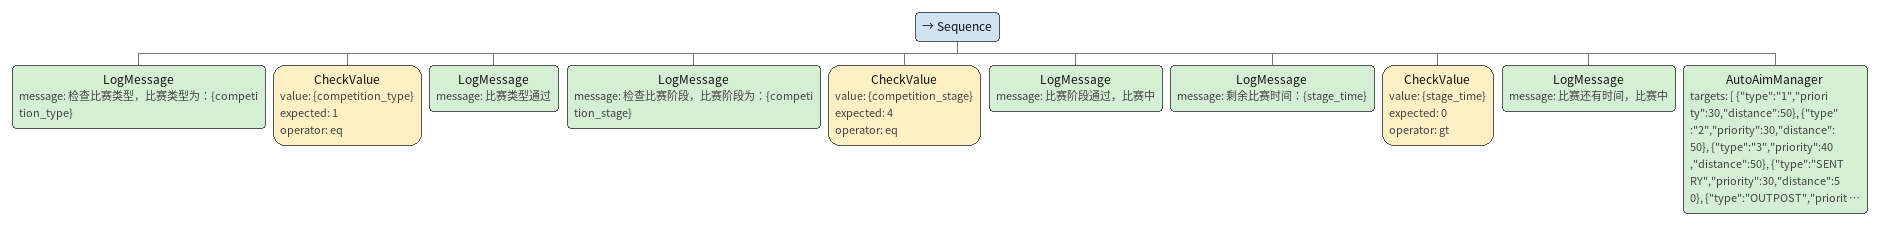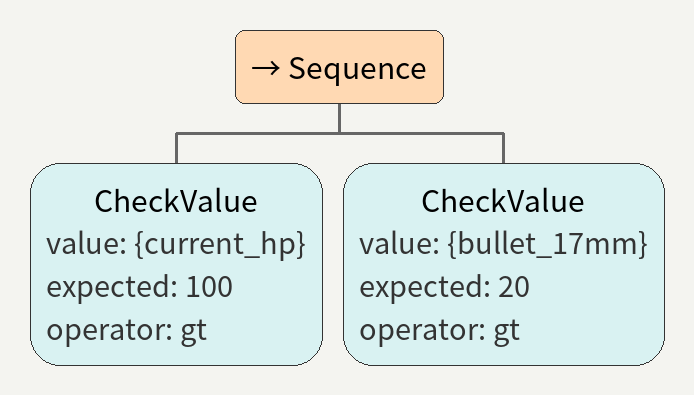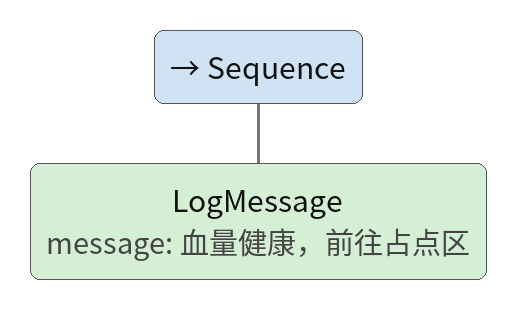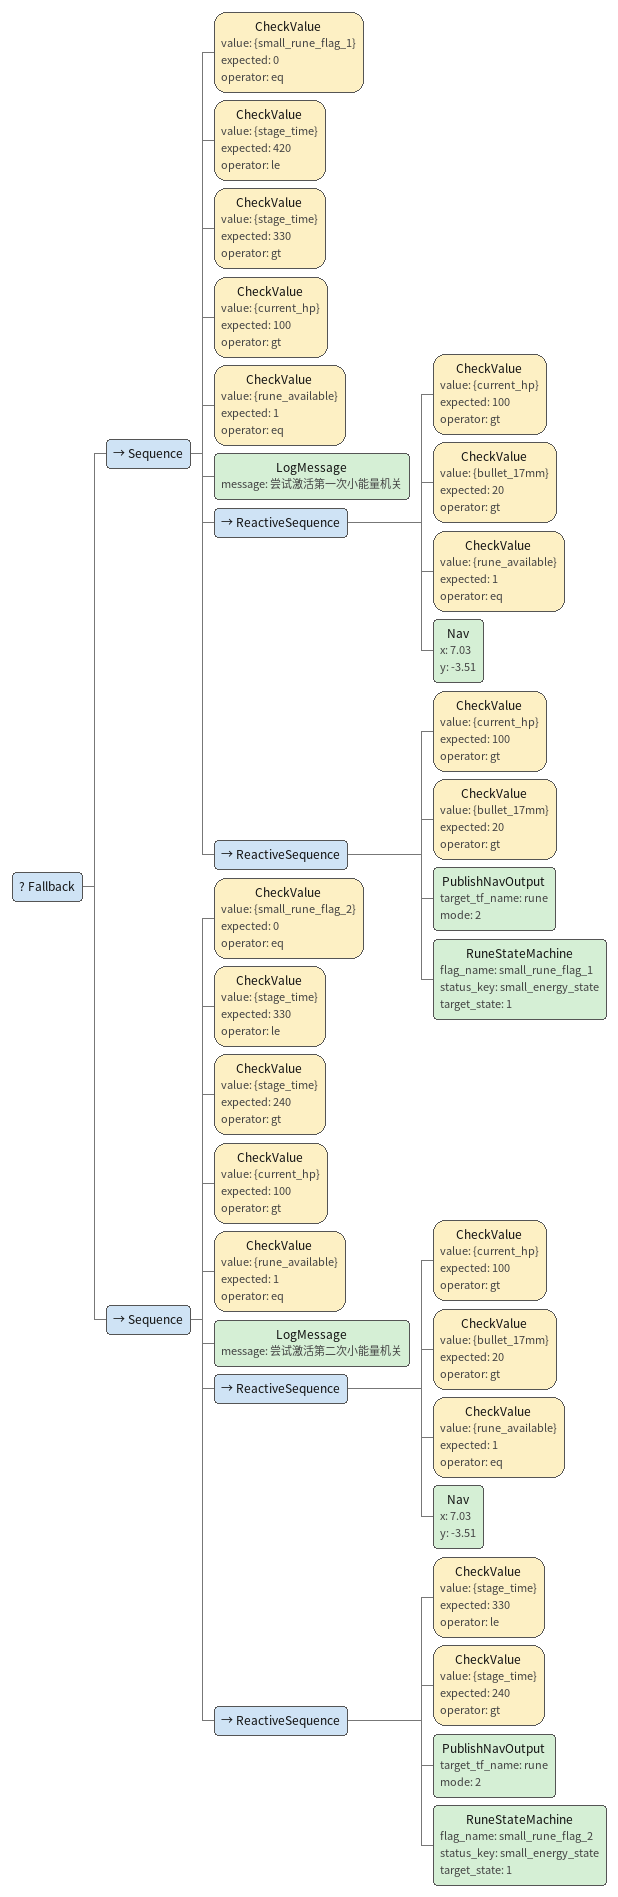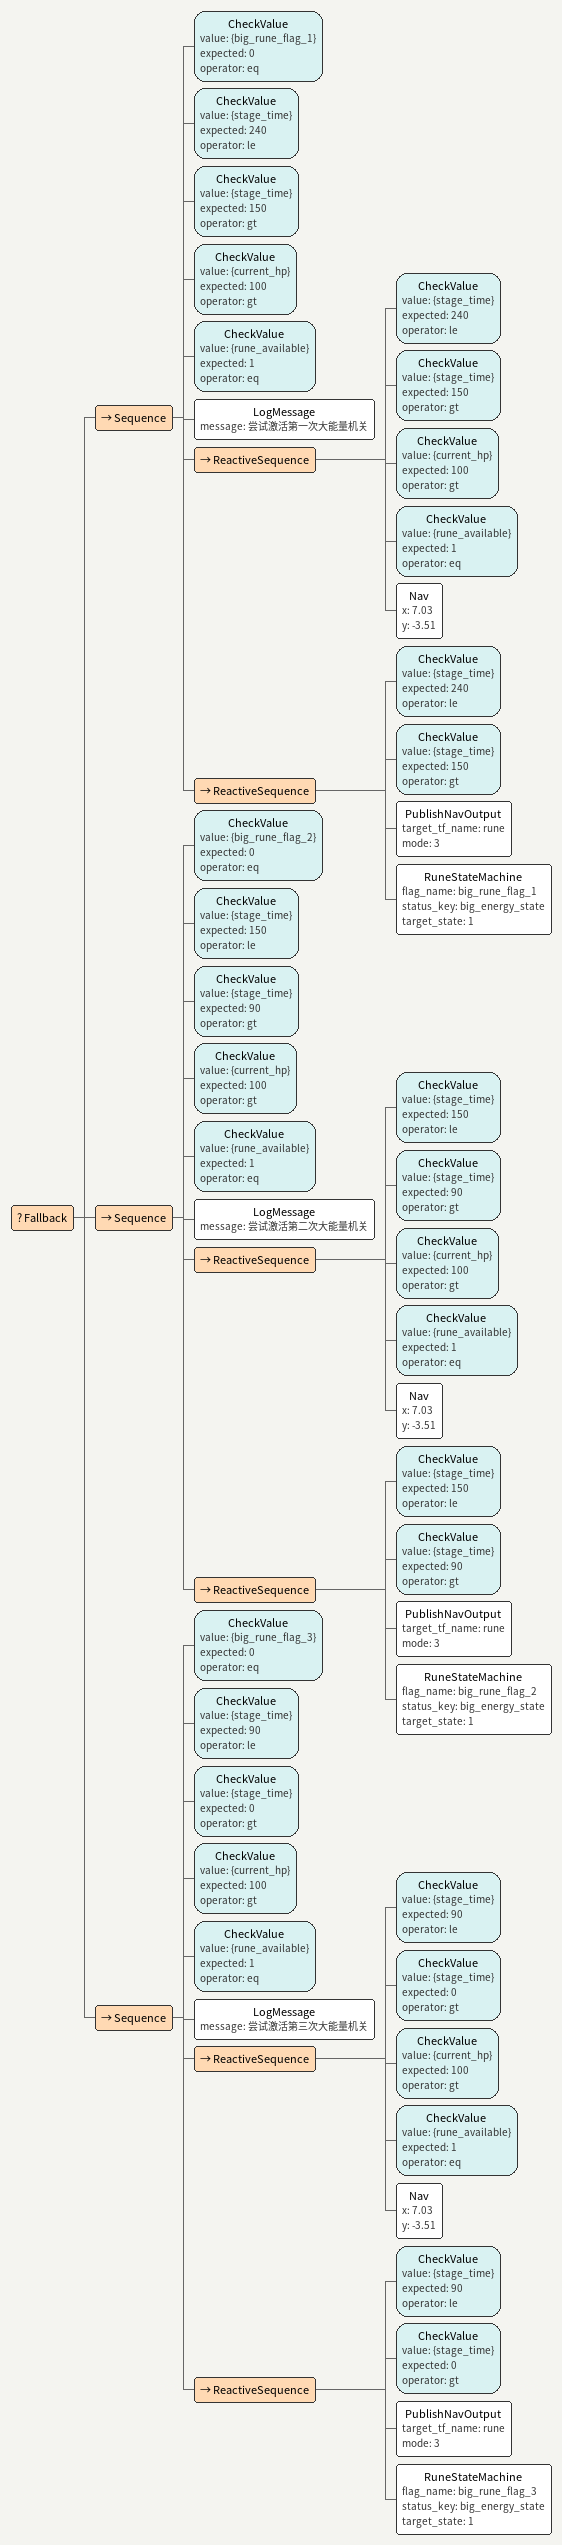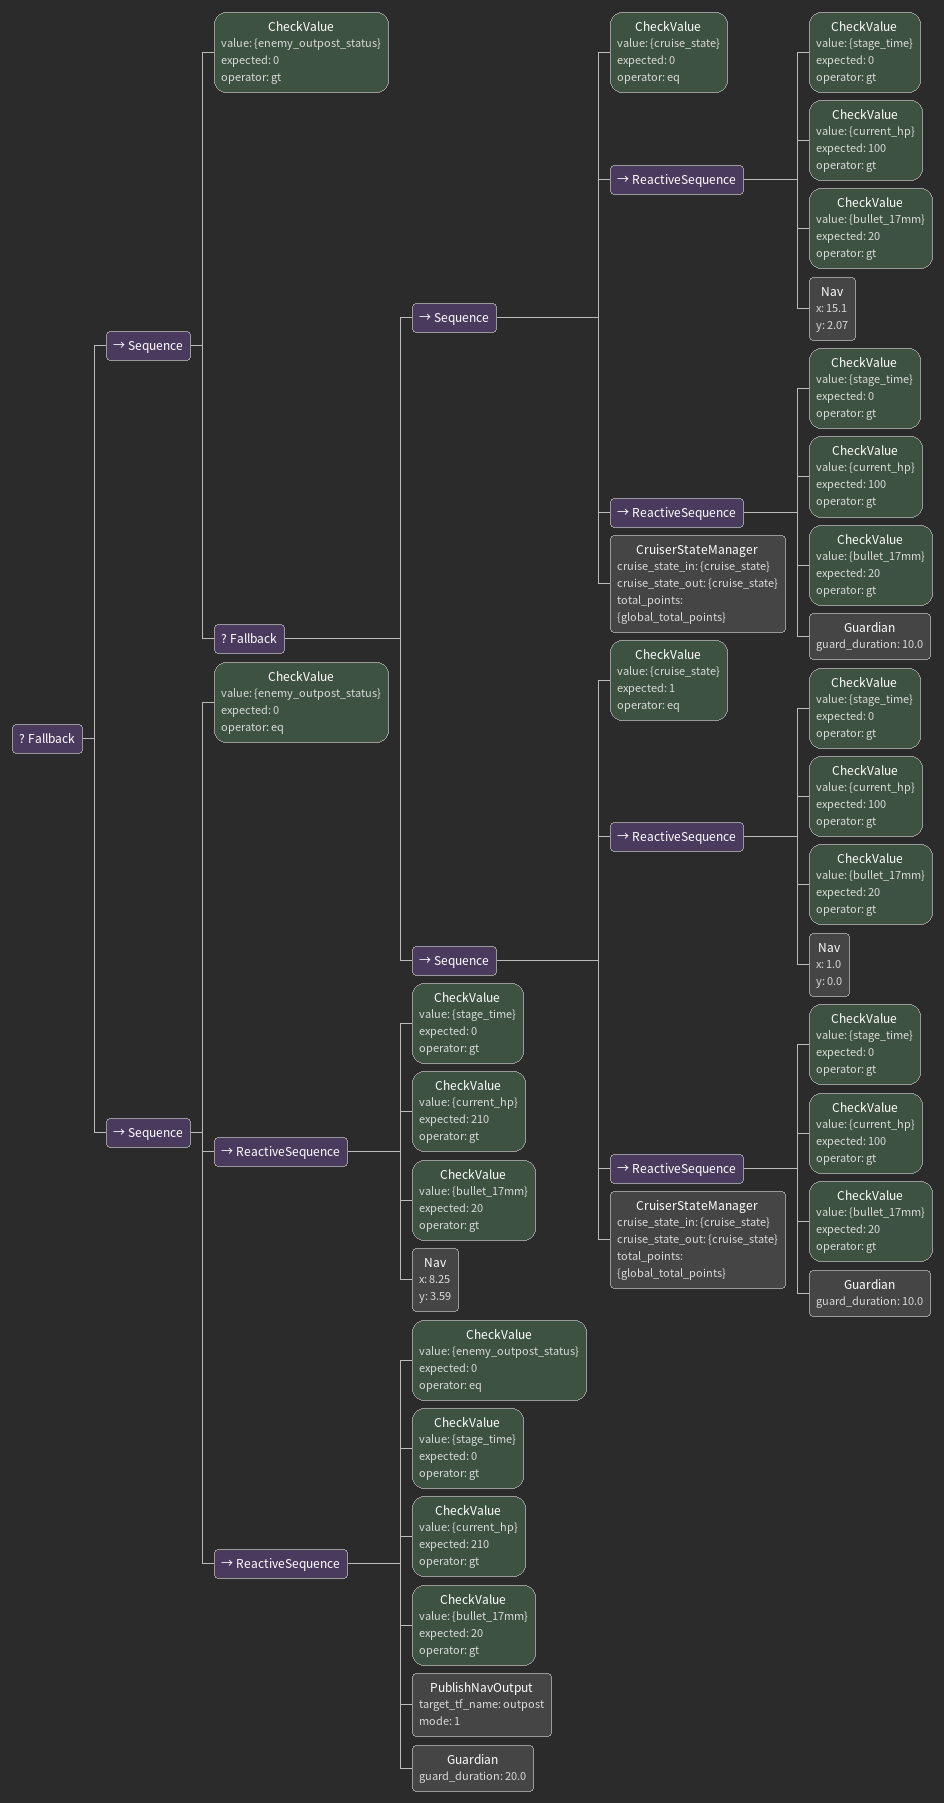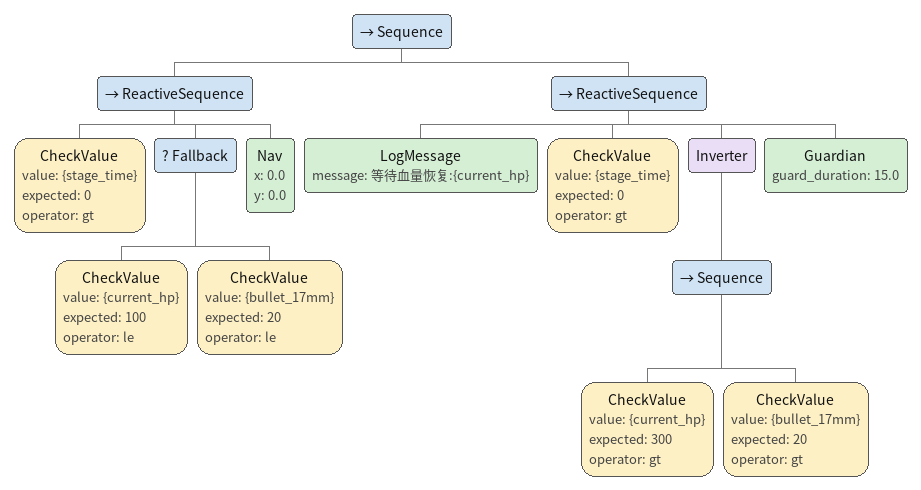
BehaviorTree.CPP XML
<Sequence>
  <!-- 比赛类型检查 -->
  <LogMessage message="检查比赛类型，比赛类型为：{competition_type}"/>
  <CheckValue value="{competition_type}" expected="1" operator="eq"/>
  <LogMessage message="比赛类型通过"/>

  <!-- 比赛阶段检查 -->
  <LogMessage message="检查比赛阶段，比赛阶段为：{competition_stage}"/>
  <CheckValue value="{competition_stage}" expected="4" operator="eq"/>
  <LogMessage message="比赛阶段通过，比赛中"/>
  <!-- 剩余时间检查 -->
  <LogMessage message="剩余比赛时间：{stage_time}"/>
  <CheckValue value="{stage_time}" expected="0" operator="gt"/>
  <LogMessage message="比赛还有时间，比赛中"/>
  <AutoAimManager targets="[                                       {&quot;type&quot;:&quot;1&quot;,&quot;priority&quot;:30,&quot;distance&quot;:50},                                       {&quot;type&quot;:&quot;2&quot;,&quot;priority&quot;:30,&quot;distance&quot;:50},                                       {&quot;type&quot;:&quot;3&quot;,&quot;priority&quot;:40,&quot;distance&quot;:50},                                       {&quot;type&quot;:&quot;SENTRY&quot;,&quot;priority&quot;:30,&quot;distance&quot;:50},                                       {&quot;type&quot;:&quot;OUTPOST&quot;,&quot;priority&quot;:100,&quot;distance&quot;:50},                                       {&quot;type&quot;:&quot;BASE&quot;,&quot;priority&quot;:1,&quot;distance&quot;:50}]"/>
</Sequence>

<Sequence>
  <CheckValue value="{current_hp}" expected="100" operator="gt"/>
  <CheckValue value="{bullet_17mm}" expected="20" operator="gt"/>
</Sequence>

<Sequence>
  <LogMessage message="血量健康，前往占点区"/>
</Sequence>

<Fallback>
  <Sequence>
    <CheckValue value="{small_rune_flag_1}" expected="0" operator="eq"/>
    <CheckValue value="{stage_time}" expected="420" operator="le"/>
    <CheckValue value="{stage_time}" expected="330" operator="gt"/>
    <CheckValue value="{current_hp}" expected="100" operator="gt"/>
    <CheckValue value="{rune_available}" expected="1" operator="eq"/>
    <LogMessage message="尝试激活第一次小能量机关"/>
    <ReactiveSequence>
      <CheckValue value="{current_hp}" expected="100" operator="gt"/>
      <CheckValue value="{bullet_17mm}" expected="20" operator="gt"/>
      <CheckValue value="{rune_available}" expected="1" operator="eq"/>
      <Nav x="7.03" y="-3.51"/>
    </ReactiveSequence>
    <!-- 导航完成，开启小能量机关 -->
    <ReactiveSequence>
      <!-- PublishNavOutput node mode 2: Small Energy -->
      <CheckValue value="{current_hp}" expected="100" operator="gt"/>
      <CheckValue value="{bullet_17mm}" expected="20" operator="gt"/>
      <PublishNavOutput target_tf_name="rune" mode="2"/>
      <RuneStateMachine flag_name="small_rune_flag_1" status_key="small_energy_state" target_state="1"/>
    </ReactiveSequence>
  </Sequence>

  <Sequence>
    <CheckValue value="{small_rune_flag_2}" expected="0" operator="eq"/>
    <CheckValue value="{stage_time}" expected="330" operator="le"/>
    <CheckValue value="{stage_time}" expected="240" operator="gt"/>
    <CheckValue value="{current_hp}" expected="100" operator="gt"/>
    <CheckValue value="{rune_available}" expected="1" operator="eq"/>
    <LogMessage message="尝试激活第二次小能量机关"/>
    <ReactiveSequence>
      <CheckValue value="{current_hp}" expected="100" operator="gt"/>
      <CheckValue value="{bullet_17mm}" expected="20" operator="gt"/>
      <CheckValue value="{rune_available}" expected="1" operator="eq"/>
      <Nav x="7.03" y="-3.51"/>
    </ReactiveSequence>
    <ReactiveSequence>
      <CheckValue value="{stage_time}" expected="330" operator="le"/>
      <CheckValue value="{stage_time}" expected="240" operator="gt"/>
      <PublishNavOutput target_tf_name="rune" mode="2"/>
      <RuneStateMachine flag_name="small_rune_flag_2" status_key="small_energy_state" target_state="1"/>
    </ReactiveSequence>
  </Sequence>
</Fallback>

<Fallback>
  <Sequence>
    <CheckValue value="{big_rune_flag_1}" expected="0" operator="eq"/>
    <CheckValue value="{stage_time}" expected="240" operator="le"/>
    <CheckValue value="{stage_time}" expected="150" operator="gt"/>
    <CheckValue value="{current_hp}" expected="100" operator="gt"/>
    <CheckValue value="{rune_available}" expected="1" operator="eq"/>
    <LogMessage message="尝试激活第一次大能量机关"/>
    <ReactiveSequence>
      <CheckValue value="{stage_time}" expected="240" operator="le"/>
      <CheckValue value="{stage_time}" expected="150" operator="gt"/>
      <CheckValue value="{current_hp}" expected="100" operator="gt"/>
      <CheckValue value="{rune_available}" expected="1" operator="eq"/>
      <Nav x="7.03" y="-3.51"/>
    </ReactiveSequence>
    <ReactiveSequence>
      <!-- mode 3: Large Energy -->
      <CheckValue value="{stage_time}" expected="240" operator="le"/>
      <CheckValue value="{stage_time}" expected="150" operator="gt"/>
      <PublishNavOutput target_tf_name="rune" mode="3"/>
      <RuneStateMachine flag_name="big_rune_flag_1" status_key="big_energy_state" target_state="1"/>
    </ReactiveSequence>
  </Sequence>

  <Sequence>
    <CheckValue value="{big_rune_flag_2}" expected="0" operator="eq"/>
    <CheckValue value="{stage_time}" expected="150" operator="le"/>
    <CheckValue value="{stage_time}" expected="90" operator="gt"/>
    <CheckValue value="{current_hp}" expected="100" operator="gt"/>
    <CheckValue value="{rune_available}" expected="1" operator="eq"/>
    <LogMessage message="尝试激活第二次大能量机关"/>
    <ReactiveSequence>
      <CheckValue value="{stage_time}" expected="150" operator="le"/>
      <CheckValue value="{stage_time}" expected="90" operator="gt"/>
      <CheckValue value="{current_hp}" expected="100" operator="gt"/>
      <CheckValue value="{rune_available}" expected="1" operator="eq"/>
      <Nav x="7.03" y="-3.51"/>
    </ReactiveSequence>
    <ReactiveSequence>
      <CheckValue value="{stage_time}" expected="150" operator="le"/>
      <CheckValue value="{stage_time}" expected="90" operator="gt"/>
      <PublishNavOutput target_tf_name="rune" mode="3"/>
      <RuneStateMachine flag_name="big_rune_flag_2" status_key="big_energy_state" target_state="1"/>
    </ReactiveSequence>
  </Sequence>

  <Sequence>
    <CheckValue value="{big_rune_flag_3}" expected="0" operator="eq"/>
    <CheckValue value="{stage_time}" expected="90" operator="le"/>
    <CheckValue value="{stage_time}" expected="0" operator="gt"/>
    <CheckValue value="{current_hp}" expected="100" operator="gt"/>
    <CheckValue value="{rune_available}" expected="1" operator="eq"/>
    <LogMessage message="尝试激活第三次大能量机关"/>
    <ReactiveSequence>
      <CheckValue value="{stage_time}" expected="90" operator="le"/>
      <CheckValue value="{stage_time}" expected="0" operator="gt"/>
      <CheckValue value="{current_hp}" expected="100" operator="gt"/>
      <CheckValue value="{rune_available}" expected="1" operator="eq"/>
      <Nav x="7.03" y="-3.51"/>
    </ReactiveSequence>
    <ReactiveSequence>
      <CheckValue value="{stage_time}" expected="90" operator="le"/>
      <CheckValue value="{stage_time}" expected="0" operator="gt"/>
      <PublishNavOutput target_tf_name="rune" mode="3"/>
      <RuneStateMachine flag_name="big_rune_flag_3" status_key="big_energy_state" target_state="1"/>
    </ReactiveSequence>
  </Sequence>
</Fallback>

<Fallback>
  <!-- 血量高且敌方前哨站被击毁 -->
  <Sequence>
    <CheckValue value="{enemy_outpost_status}" expected="0" operator="gt"/>
    <Fallback>                  <!-- 状态机的每一状态检查不通过返回false就进入下一状态 -->
      <!-- 巡航点0: x="0.0" y="3.0" -->
      <Sequence>
        <CheckValue value="{cruise_state}" expected="0" operator="eq"/>
        <ReactiveSequence>
          <CheckValue value="{stage_time}" expected="0" operator="gt"/>
          <CheckValue value="{current_hp}" expected="100" operator="gt"/>
          <CheckValue value="{bullet_17mm}" expected="20" operator="gt"/>
          <Nav x="15.1" y="2.07"/>
        </ReactiveSequence>
        <ReactiveSequence>
          <CheckValue value="{stage_time}" expected="0" operator="gt"/>
          <CheckValue value="{current_hp}" expected="100" operator="gt"/>
          <CheckValue value="{bullet_17mm}" expected="20" operator="gt"/>
          <Guardian guard_duration="10.0"/>
        </ReactiveSequence>
        <CruiserStateManager cruise_state_in="{cruise_state}" cruise_state_out="{cruise_state}" total_points="{global_total_points}"/>
      </Sequence>

      <!-- 巡航点1: x="0.0" y="6.0" -->
      <Sequence>
        <CheckValue value="{cruise_state}" expected="1" operator="eq"/>
        <ReactiveSequence>
          <CheckValue value="{stage_time}" expected="0" operator="gt"/>
          <CheckValue value="{current_hp}" expected="100" operator="gt"/>
          <CheckValue value="{bullet_17mm}" expected="20" operator="gt"/>
          <Nav x="1.0" y="0.0"/>
        </ReactiveSequence>
        <ReactiveSequence>
          <CheckValue value="{stage_time}" expected="0" operator="gt"/>
          <CheckValue value="{current_hp}" expected="100" operator="gt"/>
          <CheckValue value="{bullet_17mm}" expected="20" operator="gt"/>
          <Guardian guard_duration="10.0"/>
        </ReactiveSequence>
        <CruiserStateManager cruise_state_in="{cruise_state}" cruise_state_out="{cruise_state}" total_points="{global_total_points}"/>
      </Sequence>

    </Fallback>
  </Sequence>

  <!-- 血量高且敌方前哨站未被击毁 -->
  <Sequence>
    <CheckValue value="{enemy_outpost_status}" expected="0" operator="eq"/>
    <ReactiveSequence>
      <CheckValue value="{stage_time}" expected="0" operator="gt"/>
      <CheckValue value="{current_hp}" expected="210" operator="gt"/>
      <CheckValue value="{bullet_17mm}" expected="20" operator="gt"/>
      <Nav x="8.25" y="3.59"/>
    </ReactiveSequence>
    <ReactiveSequence>
      <CheckValue value="{enemy_outpost_status}" expected="0" operator="eq"/>
      <CheckValue value="{stage_time}" expected="0" operator="gt"/>
      <CheckValue value="{current_hp}" expected="210" operator="gt"/>
      <CheckValue value="{bullet_17mm}" expected="20" operator="gt"/>
      <PublishNavOutput target_tf_name="outpost" mode="1"/>
      <Guardian guard_duration="20.0"/>
    </ReactiveSequence>
  </Sequence>
</Fallback>

<Sequence>
  <ReactiveSequence>
    <CheckValue value="{stage_time}" expected="0" operator="gt"/>
    <Fallback>                <!-- 满足血量低或没有弹丸 -->
      <CheckValue value="{current_hp}" expected="100" operator="le"/>
      <!-- le表示小于等于 -->
      <CheckValue value="{bullet_17mm}" expected="20" operator="le"/>
    </Fallback>
    <Nav x="0.0" y="0.0"/>
  </ReactiveSequence>
  <ReactiveSequence>
    <LogMessage message="等待血量恢复:{current_hp}"/>
    <CheckValue value="{stage_time}" expected="0" operator="gt"/>
    <Inverter>                <!-- 若不满足两条件，则返回success，继续在reactive sequence中循环，直到满足条件返回false 退出-->
      <Sequence>
        <CheckValue value="{current_hp}" expected="300" operator="gt"/>
        <!-- gt表示大于等于 -->
        <CheckValue value="{bullet_17mm}" expected="20" operator="gt"/>
      </Sequence>
    </Inverter>
    <Guardian guard_duration="15.0"/>
  </ReactiveSequence>
</Sequence>
